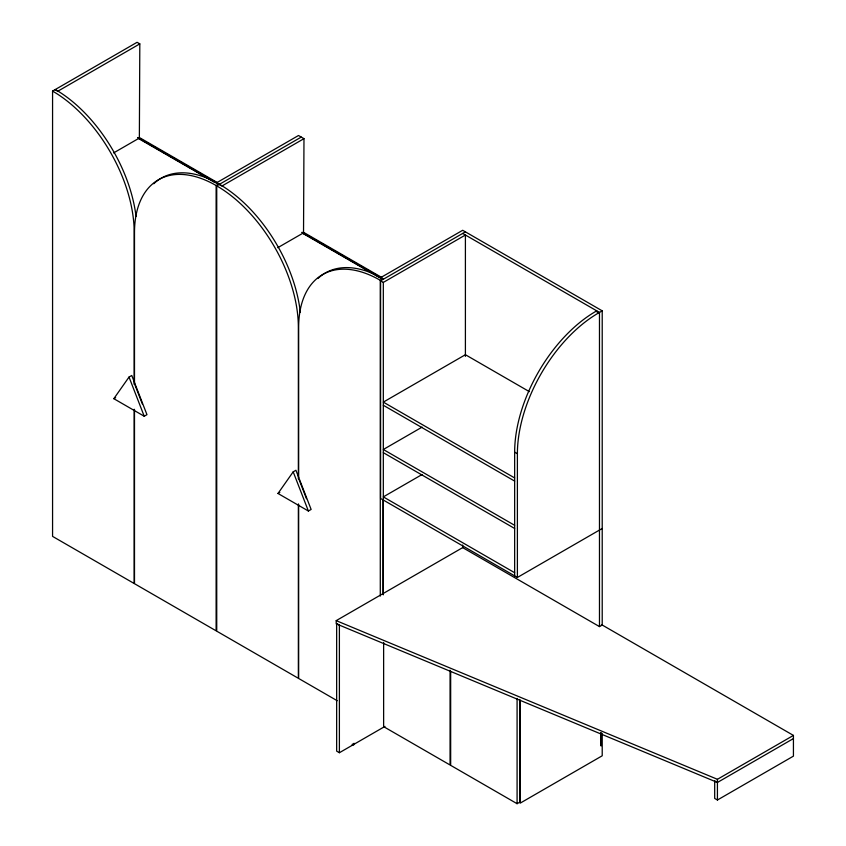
<?xml version="1.0" encoding="UTF-8"?>
<svg xmlns="http://www.w3.org/2000/svg" width="846" height="846" viewBox="0 0 846 846"><rect width="100%" height="100%" fill="white"/><g stroke="black" fill="none" stroke-linecap="round" stroke-linejoin="round"><path stroke-width="1.27" d="M153.761 183.751A115.437 66.644 60 0 1 218.86 183.942L216.121 185.517L216.121 630.82L134.493 583.687L134.493 409.485M380.288 596.102L380.288 280.301L383.026 278.725A115.437 66.644 60 0 0 317.927 278.524M113.829 398.688L129.026 377.062L131.764 375.487L146.961 414.667L144.222 416.243L113.829 398.688L115.648 397.641M277.985 493.472L293.192 471.846L295.92 470.27L311.127 509.44L308.388 511.026L277.985 493.472L279.815 492.414M134.197 409.316L134.197 583.518L52.568 536.385L52.568 91.093L137.084 42.3L139.812 43.876L139.357 138.924M139.812 43.876L57.74 91.273L55.001 89.687M113.597 152.925L139.812 137.782L217.454 182.609M216.428 182.884L298.511 135.497L303.978 138.659L303.524 233.708M298.352 504.089L298.352 678.291L216.735 631.169L216.735 185.877L301.25 137.084M303.978 138.659L221.895 186.046L137.845 137.517M277.763 247.698L303.978 232.565L381.609 277.382M380.594 277.668L462.677 230.281L602.215 310.842L602.215 625.025L599.476 626.6L462.677 547.616L462.677 545.014M602.215 528.486L517.392 577.458L380.594 498.474L380.594 280.83L465.406 231.857M380.594 280.83L383.323 282.405L465.406 235.019L465.406 356.367M514.654 575.872L514.654 452.134A115.003 66.4 -60 0 1 595.975 311.275L596.737 310.842M517.392 577.458L517.392 453.71A115.003 66.4 -60 0 1 598.714 312.861L602.215 310.842M422.091 427.124L383.323 449.501L514.654 525.324M422.091 474.511L383.323 496.888L514.654 572.721M793.432 738.579L717.429 782.465L336.211 623.798L336.211 620.636L463.122 547.362M339.394 752.718L339.394 625.109L336.655 623.534L336.655 751.132L339.394 752.718L384.972 726.407M601.358 745.538L600.903 732.668M450.664 671.883L450.664 765.344L517.086 803.7L519.825 802.124L519.825 699.441M336.211 620.636L717.429 779.303L793.432 735.417L793.432 756.134L717.429 800.009L714.69 798.434L714.69 780.879L717.429 782.465M462.677 233.443L599.476 312.417L599.476 626.6M595.975 311.275L598.714 312.861M302.001 232.301L383.323 279.243M137.93 137.676L216.872 183.254M302.096 232.46L381.038 278.038M138.617 138.596L214.715 182.429M302.783 233.38L380.013 277.869M529.363 391.645L465.406 354.717L383.323 402.114L514.654 477.937M514.654 452.134L517.392 453.71M383.323 405.276L514.654 481.099M383.323 452.663L514.654 528.486M601.421 624.56L793.432 735.417M337.205 700.721L298.659 678.471L298.659 504.269M299.124 479.703L306.485 498.696M293.192 471.846L308.388 511.026M134.493 383.735L142.329 403.912M129.026 377.062L144.222 416.243M717.429 779.303L717.429 800.009M602.215 733.419L602.215 755.785L520.131 803.171L520.131 700.562M601.358 733.715L600.998 745.95L600.998 732.805M517.086 698.384L517.086 803.7M450.061 670.222L450.061 764.996L383.629 726.651L383.629 642.4M383.323 282.405L383.323 594.801M383.026 499.383L383.026 594.527M298.659 477.874L298.659 327.434A115.437 66.644 60 0 1 380.288 280.301M298.352 479.016L298.352 327.254A115.437 66.644 60 0 0 216.735 185.877M134.493 384.412L134.493 232.65A115.437 66.644 60 0 1 216.121 185.517M134.197 384.243L134.197 232.47A115.437 66.644 60 0 0 52.568 91.093M354.04 743.253A1.29 0.74 0 0 1 352.38 744.12M353.998 744.057A1.29 0.74 0 0 1 353.543 744.882A1.29 0.74 0 0 1 352.042 744.903M55.307 89.517A115.437 66.644 60 0 1 136.037 216.47M219.463 184.291A115.437 66.644 60 0 1 300.33 312.407"/></g></svg>
